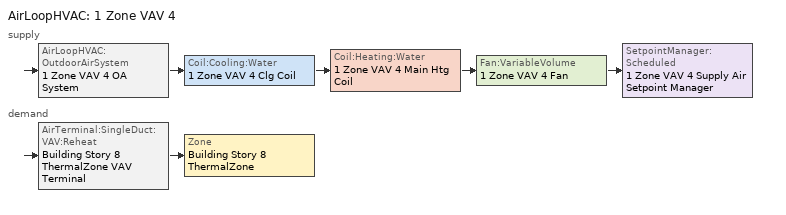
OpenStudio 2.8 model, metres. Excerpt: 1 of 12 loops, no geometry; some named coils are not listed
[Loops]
AirLoopHVAC '1 Zone VAV 4'
 supply: AirLoopHVAC:OutdoorAirSystem '1 Zone VAV 4 OA System' > Coil:Cooling:Water '1 Zone VAV 4 Clg Coil' > Coil:Heating:Water '1 Zone VAV 4 Main Htg Coil' > Fan:VariableVolume '1 Zone VAV 4 Fan' > SetpointManager:Scheduled '1 Zone VAV 4 Supply Air Setpoint Manager'
 demand: AirTerminal:SingleDuct:VAV:Reheat 'Building Story 8 ThermalZone VAV Terminal' > Zone 'Building Story 8 ThermalZone'
[SetpointManager:Scheduled]
1 Zone VAV 4 Supply Air Setpoint Manager: Control Variable=Temperature; Schedule=Supply Air Temp - 55.0F 4; Setpoint Node or NodeList=1 Zone VAV 4 Supply Outlet Node
[Sizing:Zone]
Building Story 8 ThermalZone: Zone Cooling Design Supply Air Temperature Input Method=SupplyAirTemperature; Zone Cooling Design Supply Air Temperature {C}=12.7778; Zone Cooling Design Supply Air Temperature Difference {deltaC}=11.11; Zone Heating Design Supply Air Temperature Input Method=SupplyAirTemperature; Zone Heating Design Supply Air Temperature {C}=40; Zone Heating Design Supply Air Temperature Difference {deltaC}=11.11; Zone Cooling Design Supply Air Humidity Ratio {kg-H2O/kg-air}=0.0085; Zone Heating Design Supply Air Humidity Ratio {kg-H2O/kg-air}=0.008; Cooling Design Air Flow Method=DesignDayWithLimit; Heating Design Air Flow Method=DesignDay; Account for Dedicated Outdoor Air System=No; Dedicated Outdoor Air System Control Strategy=NeutralSupplyAir; Dedicated Outdoor Air Low Setpoint Temperature for Design {C}=autosize; Dedicated Outdoor Air High Setpoint Temperature for Design {C}=autosize
[Zone equipment]
Building Story 8 ThermalZone: Building Story 8 ThermalZone VAV Terminal
[AirLoopHVAC]
1 Zone VAV 4: Availability Schedule=1 Zone VAV 4 Occ Sch; Design Supply Air Flow Rate {m3/s}=AutoSize
[Sizing:System]
1 Zone VAV 4: Type of Load to Size On=Sensible; Design Outdoor Air Flow Rate {m3/s}=Autosize; Central Heating Maximum System Air Flow Ratio=0.3; Preheat Design Temperature {C}=7.22222; Preheat Design Humidity Ratio {kg-H2O/kg-Air}=0.008; Precool Design Temperature {C}=12.7778; Precool Design Humidity Ratio {kg-H2O/kg-Air}=0.008; Central Cooling Design Supply Air Temperature {C}=12.7778; Central Heating Design Supply Air Temperature {C}=12.7778; Sizing Option=Coincident; 100% Outdoor Air in Cooling=No; 100% Outdoor Air in Heating=No; Central Cooling Design Supply Air Humidity Ratio {kg-H2O/kg-Air}=0.0085; Central Heating Design Supply Air Humidity Ratio {kg-H2O/kg-Air}=0.008; Cooling Design Air Flow Method=DesignDay; Cooling Design Air Flow Rate {m3/s}=0; Heating Design Air Flow Method=DesignDay; Heating Design Air Flow Rate {m3/s}=0; System Outdoor Air Method=ZoneSum; Zone Maximum Outdoor Air Fraction=1; Cooling Supply Air Flow Rate Per Floor Area {m3/s-m2}=0.00996765; Cooling Fraction of Autosized Cooling Supply Air Flow Rate=1; Cooling Supply Air Flow Rate Per Unit Cooling Capacity {m3/s-W}=3.94755e-05; Heating Supply Air Flow Rate Per Floor Area {m3/s-m2}=0.00996765; Heating Fraction of Autosized Heating Supply Air Flow Rate=1; Heating Fraction of Autosized Cooling Supply Air Flow Rate=1; Heating Supply Air Flow Rate Per Unit Heating Capacity {m3/s-W}=3.15882e-05; Cooling Design Capacity Method=CoolingDesignCapacity; Cooling Design Capacity {W}=autosize; Cooling Design Capacity Per Floor Area {W/m2}=234.7; Fraction of Autosized Cooling Design Capacity=1; Heating Design Capacity Method=HeatingDesignCapacity; Heating Design Capacity {W}=autosize; Heating Design Capacity Per Floor Area {W/m2}=157; Fraction of Autosized Heating Design Capacity=1; Central Cooling Capacity Control Method=OnOff
[Fan:VariableVolume]
1 Zone VAV 4 Fan: Availability Schedule=Always On Discrete; Fan Total Efficiency=0.6045; Pressure Rise {Pa}=1389.92; Maximum Flow Rate {m3/s}=Autosize; Fan Power Minimum Flow Rate Input Method=Fraction; Fan Power Minimum Flow Fraction=0.1; Fan Power Minimum Air Flow Rate {m3/s}=0; Motor Efficiency=0.93; Motor In Airstream Fraction=1; Fan Power Coefficient 1=0.027828; Fan Power Coefficient 2=0.026583; Fan Power Coefficient 3=-0.087069; Fan Power Coefficient 4=1.03092; Fan Power Coefficient 5=0
[Controller:OutdoorAir]
1 Zone VAV 4 OA Controller: Minimum Outdoor Air Flow Rate {m3/s}=autosize; Maximum Outdoor Air Flow Rate {m3/s}=Autosize; Economizer Control Type=NoEconomizer; Economizer Control Action Type=ModulateFlow; Economizer Maximum Limit Dry-Bulb Temperature {C}=28; Economizer Maximum Limit Enthalpy {J/kg}=64000; Lockout Type=LockoutWithCompressor; Minimum Limit Type=FixedMinimum; Minimum Outdoor Air Schedule=1 Zone VAV 4 Occ Sch; Controller Mechanical Ventilation=1 Zone VAV 4 Vent Controller; High Humidity Control=No; Heat Recovery Bypass Control Type=BypassWhenWithinEconomizerLimits
[Controller:MechanicalVentilation]
1 Zone VAV 4 Vent Controller: Availability Schedule=Always On Discrete; System Outdoor Air Method=VentilationRateProcedure
[AirLoopHVAC:OutdoorAirSystem]
1 Zone VAV 4 OA System: Controller=1 Zone VAV 4 OA Controller
[AirTerminal:SingleDuct:VAV:Reheat]
Building Story 8 ThermalZone VAV Terminal: Availability Schedule=Always On Discrete; Maximum Air Flow Rate {m3/s}=AutoSize; Zone Minimum Air Flow Input Method=Constant; Constant Minimum Air Flow Fraction=0.7; Fixed Minimum Air Flow Rate {m3/s}=0; Reheat Coil=Building Story 8 ThermalZone Reheat Coil; Maximum Hot Water or Steam Flow Rate {m3/s}=AutoSize; Minimum Hot Water or Steam Flow Rate {m3/s}=0; Convergence Tolerance=0.001; Damper Heating Action=Normal; Maximum Flow per Zone Floor Area During Reheat {m3/s-m2}=AutoSize; Maximum Flow Fraction During Reheat=0.5; Maximum Reheat Air Temperature {C}=40; Control For Outdoor Air=No
[SetpointManager:OutdoorAirPretreat]
Setpoint Manager Outdoor Air Pretreat 1: Minimum Setpoint Temperature {C}=-99; Maximum Setpoint Temperature {C}=99; Minimum Setpoint Humidity Ratio {kgWater/kgDryAir}=1e-005; Maximum Setpoint Humidity Ratio {kgWater/kgDryAir}=1
[Schedule:Ruleset]
Name | Default Day Schedule | Summer Design Day Schedule | Winter Design Day Schedule
Supply Air Temp - 55.0F 4 | Supply Air Temp - 55.0F Default 4
1 Zone VAV 4 Occ Sch | 1 Zone VAV 4 Occ Sch Default | 1 Zone VAV 4 Occ Sch Summer Design Day | 1 Zone VAV 4 Occ Sch Winter Design Day
[Schedule:Day]
Supply Air Temp - 55.0F Default 4: 24, 0, 12.7778
1 Zone VAV 4 Occ Sch Default; 1 Zone VAV 4 Occ Sch Winter Design Day; 1 Zone VAV 4 Occ Sch Summer Design Day: 24, 0, 1
[Schedule:Constant]
Always On Discrete: Value=1
